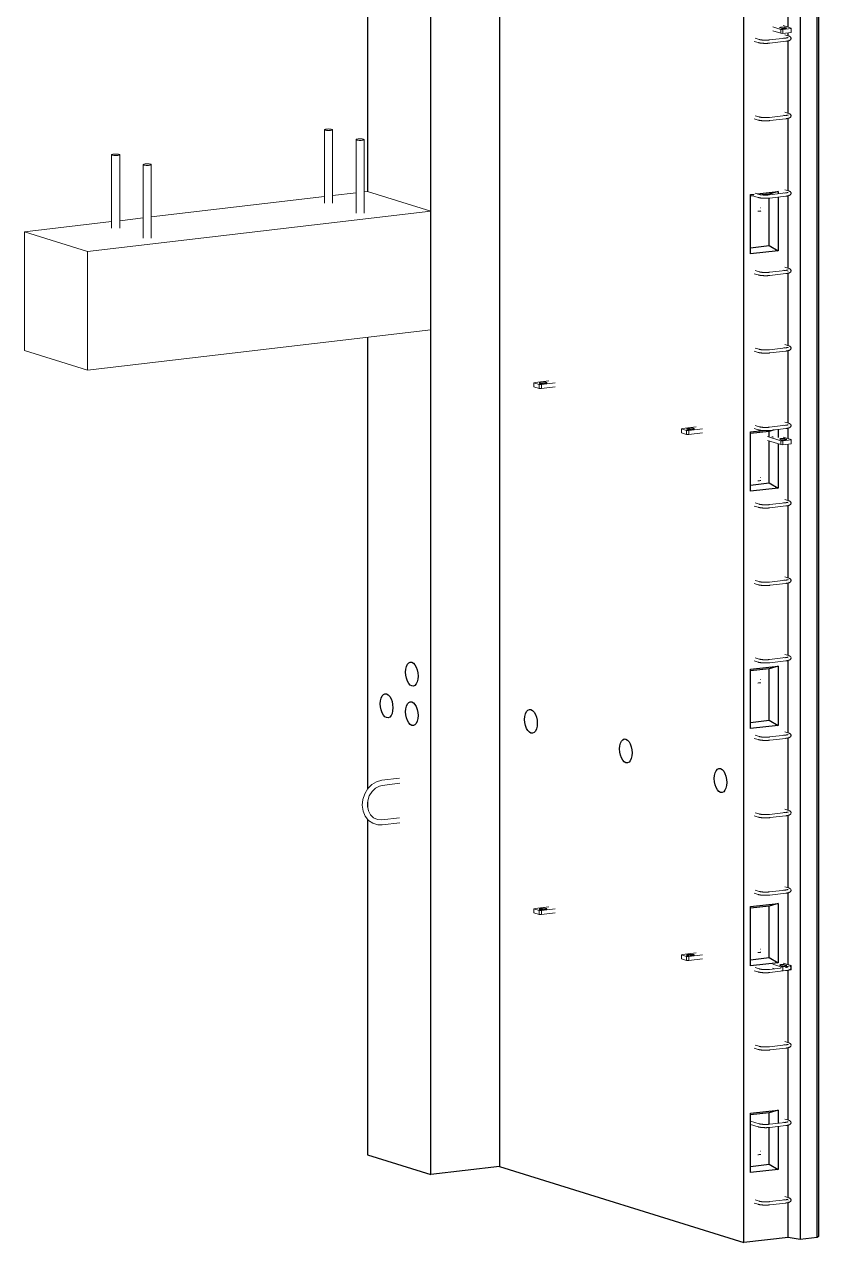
# Model space of a CAD drawing. Header units: millimetres. Extents: x -2992 to 7238, y -2699 to 18539.
# Drawn here: x 5266 to 7238, y -2699 to 324 of the extents above; entities that cross this region are included whole.
import ezdxf

# ---------------------------------------------------------------- set-up
doc = ezdxf.new("R2010")
doc.units = ezdxf.units.MM
for name, color, linetype, lineweight in [('A-GENM', 13, 'Continuous', 18), ('A-WALL', 113, 'Continuous', 25), ('S-BEAM', 12, 'Continuous', 18), ('S-RBAR', 171, 'Continuous', 18)]:
    doc.layers.add(name, color=color, linetype=linetype, lineweight=lineweight)

# ---------------------------------------------------------------- blocks, each defined once
blk = doc.blocks.new('Rebar Bar - Part 3166313199-431004-3D Ortho')
at = {"layer": 'S-RBAR'}
for p, q in [((19452.3, 2208.2), (19442.4, 2211.3)), ((19440, 2203.6), (19449.9, 2200.5))]:
    blk.add_line(p, q, dxfattribs=at)
blk = doc.blocks.new('Rebar Bar - Part 2227165887-431004-3D Ortho')
at = {"layer": 'S-RBAR'}
for points in [[(19452.3, 2208.2, 0), (19452.6, 2208.1, 0), (19453, 2208, 0), (19453.4, 2207.9, 0), (19453.8, 2207.8, 0), (19454.3, 2207.7, 0), (19454.8, 2207.6, 0), (19455.3, 2207.5, 0), (19455.9, 2207.4, 0), (19456.5, 2207.3, 0), (19457.1, 2207.2, 0), (19457.7, 2207.1, 0), (19458.3, 2207, 0), (19459, 2207, 0), (19459.6, 2206.9, 0), (19460.3, 2206.8, 0), (19461, 2206.8, 0), (19461.7, 2206.7, 0), (19462.5, 2206.7, 0), (19463.2, 2206.6, 0), (19463.9, 2206.6, 0), (19464.7, 2206.6, 0), (19465.4, 2206.6, 0), (19466.2, 2206.5, 0), (19467, 2206.5, 0), (19467.7, 2206.5, 0), (19468.5, 2206.5, 0), (19469.3, 2206.5, 0), (19470, 2206.5, 0), (19470.8, 2206.6, 0), (19471.6, 2206.6, 0), (19472.3, 2206.6, 0), (19473.1, 2206.6, 0), (19473.8, 2206.7, 0), (19474.5, 2206.7, 0), (19475.2, 2206.8, 0), (19475.9, 2206.8, 0), (19476.6, 2206.9, 0), (19477.3, 2207, 0), (19478, 2207, 0), (19478.1, 2207.1, 0)], [(19449.9, 2200.5, 0), (19450.4, 2200.4, 0), (19451, 2200.2, 0), (19451.5, 2200.1, 0), (19452.1, 2199.9, 0), (19452.7, 2199.8, 0), (19453.3, 2199.7, 0), (19454, 2199.6, 0), (19454.6, 2199.5, 0), (19455.3, 2199.4, 0), (19456, 2199.3, 0), (19456.7, 2199.2, 0), (19457.4, 2199.1, 0), (19458.1, 2199, 0), (19458.9, 2198.9, 0), (19459.6, 2198.9, 0), (19460.4, 2198.8, 0), (19461.2, 2198.7, 0), (19462, 2198.7, 0), (19462.8, 2198.7, 0), (19463.6, 2198.6, 0), (19464.4, 2198.6, 0), (19465.2, 2198.6, 0), (19466.1, 2198.5, 0), (19466.9, 2198.5, 0), (19467.7, 2198.5, 0), (19468.5, 2198.5, 0), (19469.4, 2198.5, 0), (19470.2, 2198.5, 0), (19471, 2198.6, 0), (19471.8, 2198.6, 0), (19472.7, 2198.6, 0), (19473.5, 2198.7, 0), (19474.3, 2198.7, 0), (19475.1, 2198.7, 0), (19475.9, 2198.8, 0), (19476.6, 2198.9, 0), (19477.4, 2198.9, 0), (19478.1, 2199, 0), (19478.9, 2199.1, 0), (19479.1, 2199.1, 0)]]:
    blk.add_polyline3d(points, dxfattribs=at)
blk = doc.blocks.new('Rebar Bar - Part 3241041724-431004-3D Ortho')
at = {"layer": 'S-RBAR'}
for p, q in [((19517.4, 2211.7), (19478.1, 2207.1)), ((19479.1, 2199.1), (19518.4, 2203.7))]:
    blk.add_line(p, q, dxfattribs=at)
blk = doc.blocks.new('Rebar Bar - Part 2227165887-V5-3D Ortho')
at = {"layer": 'S-RBAR'}
for points in [[(19524.5, 2021.1, 0), (19524.4, 2021, 0), (19524.3, 2021, 0), (19524.2, 2020.9, 0), (19524, 2020.8, 0), (19523.8, 2020.8, 0), (19523.5, 2020.7, 0), (19523.2, 2020.6, 0), (19522.8, 2020.5, 0), (19522.4, 2020.4, 0), (19522, 2020.3, 0), (19521.6, 2020.2, 0), (19521.1, 2020.1, 0), (19520.6, 2020, 0), (19520, 2019.9, 0), (19519.5, 2019.8, 0), (19518.9, 2019.7, 0), (19518.3, 2019.6, 0), (19517.7, 2019.5, 0), (19517.4, 2019.5, 0)], [(19525.7, 2024.6, 0), (19526.2, 2024.4, 0), (19526.7, 2024.3, 0), (19527.2, 2024.1, 0), (19527.6, 2023.9, 0), (19528.1, 2023.6, 0), (19528.5, 2023.4, 0), (19529, 2023.1, 0), (19529.5, 2022.8, 0), (19529.9, 2022.3, 0), (19530.4, 2021.8, 0), (19530.8, 2021.2, 0), (19531.2, 2020.4, 0), (19531.4, 2019.5, 0), (19531.4, 2018.5, 0), (19531.3, 2017.6, 0), (19531, 2016.7, 0), (19530.6, 2016, 0), (19530.1, 2015.5, 0), (19529.7, 2015, 0), (19529.2, 2014.6, 0), (19528.8, 2014.3, 0), (19528.3, 2014.1, 0), (19527.9, 2013.8, 0), (19527.4, 2013.6, 0), (19526.9, 2013.4, 0), (19526.5, 2013.2, 0), (19526, 2013, 0), (19525.4, 2012.9, 0), (19524.9, 2012.7, 0), (19524.4, 2012.6, 0), (19523.8, 2012.5, 0), (19523.2, 2012.3, 0), (19522.6, 2012.2, 0), (19522, 2012.1, 0), (19521.3, 2012, 0), (19520.7, 2011.9, 0), (19520, 2011.8, 0), (19519.3, 2011.7, 0), (19518.6, 2011.6, 0), (19518.4, 2011.5, 0)], [(19524.4, 2016.5, 0), (19524.3, 2016.6, 0), (19524.2, 2016.6, 0), (19524, 2016.7, 0)]]:
    blk.add_polyline3d(points, dxfattribs=at)
blk = doc.blocks.new('Rebar Bar - Part 3131074535-431004-3D Ortho')
at = {"layer": 'S-RBAR'}
for p, q in [((19513.4, 2212.2), (19515.8, 2211.5)), ((19525.7, 2216.8), (19515.8, 2219.9))]:
    blk.add_line(p, q, dxfattribs=at)
blk = doc.blocks.new('Rebar Bar - Part 3166313199-V9-3D Ortho')
at = {"layer": 'S-RBAR'}
for p, q in [((19433.2, -100.4), (19449.9, -105.6)), ((19452.3, -98), (19442.4, -94.9))]:
    blk.add_line(p, q, dxfattribs=at)
blk = doc.blocks.new('Rebar Bar - Part 2227165887-V4-3D Ortho')
at = {"layer": 'S-RBAR'}
for points in [[(19524.5, 2213.2, 0), (19524.4, 2213.2, 0), (19524.3, 2213.2, 0), (19524.2, 2213.1, 0), (19524, 2213, 0), (19523.8, 2212.9, 0), (19523.5, 2212.8, 0), (19523.2, 2212.7, 0), (19522.8, 2212.6, 0), (19522.4, 2212.5, 0), (19522, 2212.4, 0), (19521.6, 2212.3, 0), (19521.1, 2212.2, 0), (19520.6, 2212.1, 0), (19520, 2212, 0), (19519.5, 2211.9, 0), (19518.9, 2211.9, 0), (19518.3, 2211.8, 0), (19517.7, 2211.7, 0), (19517.4, 2211.7, 0)], [(19525.7, 2216.8, 0), (19526.2, 2216.6, 0), (19526.7, 2216.4, 0), (19527.2, 2216.3, 0), (19527.6, 2216, 0), (19528.1, 2215.8, 0), (19528.5, 2215.6, 0), (19529, 2215.3, 0), (19529.5, 2214.9, 0), (19529.9, 2214.5, 0), (19530.4, 2214, 0), (19530.8, 2213.4, 0), (19531.2, 2212.6, 0), (19531.4, 2211.7, 0), (19531.4, 2210.7, 0), (19531.3, 2209.8, 0), (19531, 2208.9, 0), (19530.6, 2208.2, 0), (19530.1, 2207.7, 0), (19529.7, 2207.2, 0), (19529.2, 2206.8, 0), (19528.8, 2206.5, 0), (19528.3, 2206.2, 0), (19527.9, 2206, 0), (19527.4, 2205.8, 0), (19526.9, 2205.6, 0), (19526.5, 2205.4, 0), (19526, 2205.2, 0), (19525.4, 2205.1, 0), (19524.9, 2204.9, 0), (19524.4, 2204.8, 0), (19523.8, 2204.6, 0), (19523.2, 2204.5, 0), (19522.6, 2204.4, 0), (19522, 2204.3, 0), (19521.3, 2204.1, 0), (19520.7, 2204, 0), (19520, 2203.9, 0), (19519.3, 2203.8, 0), (19518.6, 2203.8, 0), (19518.4, 2203.7, 0)], [(19524.4, 2208.7, 0), (19524.3, 2208.8, 0), (19524.2, 2208.8, 0), (19524, 2208.9, 0), (19523.9, 2208.9, 0)]]:
    blk.add_polyline3d(points, dxfattribs=at)
blk = doc.blocks.new('Rebar Bar - Part 3241041724-V10-3D Ortho')
at = {"layer": 'S-RBAR'}
for p, q in [((19505.7, -2017.6), (19478.1, -2020.9)), ((19479.1, -2028.8), (19518.4, -2024.2))]:
    blk.add_line(p, q, dxfattribs=at)
blk = doc.blocks.new('Rebar Bar - Part 2227165887-V11-3D Ortho')
at = {"layer": 'S-RBAR'}
for points in [[(19524.4, -2014.7, 0), (19524.3, -2014.8, 0), (19524.2, -2014.8, 0), (19524, -2014.9, 0), (19523.8, -2015, 0), (19523.5, -2015.1, 0), (19523.2, -2015.2, 0), (19522.8, -2015.3, 0), (19522.4, -2015.4, 0), (19522, -2015.5, 0), (19521.6, -2015.6, 0), (19521.1, -2015.7, 0), (19520.6, -2015.8, 0), (19520, -2015.9, 0), (19519.5, -2016, 0), (19518.9, -2016.1, 0), (19518.3, -2016.2, 0), (19517.7, -2016.2, 0), (19517.4, -2016.3, 0)], [(19529.5, -2013, 0), (19529.9, -2013.4, 0), (19530.4, -2013.9, 0), (19530.8, -2014.5, 0), (19531.2, -2015.3, 0), (19531.4, -2016.2, 0), (19531.4, -2017.2, 0), (19531.3, -2018.2, 0), (19531, -2019, 0), (19530.6, -2019.7, 0), (19530.1, -2020.3, 0), (19529.7, -2020.7, 0), (19529.2, -2021.1, 0), (19528.8, -2021.4, 0), (19528.3, -2021.7, 0), (19527.9, -2021.9, 0), (19527.4, -2022.2, 0), (19526.9, -2022.4, 0), (19526.5, -2022.5, 0), (19526, -2022.7, 0), (19525.4, -2022.9, 0), (19524.9, -2023, 0), (19524.4, -2023.2, 0), (19523.8, -2023.3, 0), (19523.2, -2023.4, 0), (19522.6, -2023.6, 0), (19522, -2023.7, 0), (19521.3, -2023.8, 0), (19520.7, -2023.9, 0), (19520, -2024, 0), (19519.3, -2024.1, 0), (19518.6, -2024.2, 0), (19518.4, -2024.2, 0)], [(19524.4, -2019.2, 0), (19524.3, -2019.2, 0), (19524.2, -2019.1, 0)]]:
    blk.add_polyline3d(points, dxfattribs=at)
blk = doc.blocks.new('Rebar Bar - Part 3166313199-V12-3D Ortho')
at = {"layer": 'S-RBAR'}
for p, q in [((19452.3, -2404.1), (19430.9, -2397.5)), ((19430.9, -2405.9), (19449.9, -2411.8))]:
    blk.add_line(p, q, dxfattribs=at)
blk = doc.blocks.new('Rebar Bar - Part 776176355-V13-3D Ortho')
at = {"layer": 'S-RBAR'}
blk.add_line((19455, 1039.3), (19455.3, 1039.3), dxfattribs=at)
blk.add_polyline3d([(19449.2, 1030.7, 0), (19450.6, 1030.8, 0), (19451.9, 1030.9, 0), (19453.3, 1031, 0), (19454.6, 1031.2, 0), (19455.9, 1031.3, 0), (19456.2, 1031.4, 0)], dxfattribs=at)
blk = doc.blocks.new('12_7Ø_ Lifting Insert_COLUMN - 12_9Ø Lifting insert-1653171-3D Ortho')
at = {"layer": 'A-GENM'}
for p, q in [((18558.8, -1546.7), (18514.9, -1551.9)), ((18516.4, -1564.5), (18560.3, -1559.3)), ((18558.8, -1644.9), (18514.9, -1650)), ((18516.4, -1662.7), (18560.3, -1657.5))]:
    blk.add_line(p, q, dxfattribs=at)
for points in [[(18514.9, -1551.9, 0), (18502.2, -1555.3, 0), (18490.4, -1562.3, 0), (18480.3, -1572.4, 0), (18472.7, -1585, 0), (18468, -1599.2, 0), (18466.7, -1613.9, 0), (18468.8, -1628.1, 0), (18474.1, -1640.8, 0), (18482.3, -1651.2, 0), (18492.8, -1658.6, 0), (18505, -1662.5, 0), (18516.4, -1662.7, 0)], [(18514.9, -1650, 0), (18504.4, -1649.4, 0), (18494.8, -1645.1, 0), (18487.2, -1637.6, 0), (18481.9, -1627.5, 0), (18479.5, -1615.6, 0), (18480.3, -1602.8, 0), (18484.2, -1590.4, 0), (18490.9, -1579.6, 0), (18499.7, -1571.2, 0), (18509.8, -1566, 0), (18516.4, -1564.5, 0)]]:
    blk.add_polyline3d(points, dxfattribs=at)
blk = doc.blocks.new('Rebar Bar - Part 1627387233-431004-3D Ortho')
at = {"layer": 'S-RBAR'}
for p, q in [((17922.7, -24.1), (17922.7, -206.3)), ((17942.7, -206.3), (17942.7, -24.1))]:
    blk.add_line(p, q, dxfattribs=at)
for points in [[(17941.2, -23.1, 0), (17939.5, -22.7, 0), (17937.4, -22.4, 0), (17935, -22.3, 0), (17932.4, -22.2, 0), (17929.8, -22.3, 0), (17927.4, -22.5, 0), (17925.4, -22.8, 0), (17923.9, -23.2, 0), (17922.9, -23.7, 0), (17922.7, -24.2, 0), (17923.1, -24.7, 0), (17924.1, -25.1, 0)], [(17924.1, -25.1, 0), (17925.8, -25.5, 0), (17927.9, -25.8, 0), (17930.3, -26, 0), (17932.9, -26, 0), (17935.5, -26, 0), (17937.9, -25.8, 0), (17939.9, -25.4, 0), (17941.5, -25, 0), (17942.4, -24.6, 0), (17942.7, -24.1, 0), (17942.2, -23.6, 0), (17941.2, -23.1, 0)]]:
    blk.add_polyline3d(points, dxfattribs=at)
blk = doc.blocks.new('Rebar Bar - Part 3213142585-431004-3D Ortho')
at = {"layer": 'S-RBAR'}
for p, q in [((18451.4, 38), (18451.4, -144.2)), ((18471.4, -144.2), (18471.4, 38))]:
    blk.add_line(p, q, dxfattribs=at)
for points in [[(18469.9, 39, 0), (18468.3, 39.4, 0), (18466.2, 39.7, 0), (18463.7, 39.8, 0), (18461.1, 39.9, 0), (18458.6, 39.8, 0), (18456.2, 39.6, 0), (18454.1, 39.3, 0), (18452.6, 38.9, 0), (18451.7, 38.4, 0), (18451.4, 37.9, 0), (18451.8, 37.4, 0), (18452.9, 37, 0)], [(18452.9, 37, 0), (18454.5, 36.6, 0), (18456.6, 36.3, 0), (18459.1, 36.1, 0), (18461.7, 36.1, 0), (18464.2, 36.1, 0), (18466.6, 36.4, 0), (18468.7, 36.7, 0), (18470.2, 37.1, 0), (18471.1, 37.5, 0), (18471.4, 38, 0), (18471, 38.5, 0), (18469.9, 39, 0)]]:
    blk.add_polyline3d(points, dxfattribs=at)
blk = doc.blocks.new('RR spread anchor face based - RR-SA-2_5-200-2134315-3D Ortho')
at = {"layer": 'A-GENM'}
for p, q in [((19262.1, -1984.2), (19259.2, -1985.1)), ((19259.2, -1985.1), (19272.2, -1989.2)), ((19259.2, -1994.9), (19259.2, -1985.1)), ((19272.2, -1999), (19259.2, -1994.9)), ((19296.2, -1980.2), (19262.1, -1984.2)), ((19272.2, -1989.2), (19277.8, -1989.1)), ((19272.2, -1999), (19272.2, -1989.2)), ((19275.3, -1984.5), (19280.4, -1983.9)), ((19277.8, -1989.1), (19311.9, -1985.1)), ((19277.8, -1989.1), (19277.8, -1998.9)), ((19311.9, -1994.9), (19277.8, -1998.9)), ((19287.7, -1986.2), (19282.6, -1986.8)), ((19277.8, -1998.9), (19272.2, -1999))]:
    blk.add_line(p, q, dxfattribs=at)
for points in [[(19282.6, -1986.8, 0), (19280.9, -1986.9, 0), (19279.1, -1987, 0), (19277.3, -1986.9, 0), (19275.6, -1986.8, 0), (19274.1, -1986.6, 0), (19272.9, -1986.3, 0), (19272.2, -1986, 0), (19271.9, -1985.7, 0)], [(19272.1, -1985.3, 0), (19272.8, -1985, 0), (19273.8, -1984.7, 0), (19275.3, -1984.5, 0)], [(19280.4, -1983.9, 0), (19282, -1983.7, 0), (19283.8, -1983.7, 0), (19285.7, -1983.7, 0), (19287.4, -1983.8, 0), (19288.8, -1984, 0), (19290, -1984.3, 0), (19290.7, -1984.6, 0), (19291, -1985, 0), (19290.8, -1985.3, 0), (19290.2, -1985.7, 0), (19289.1, -1985.9, 0), (19287.7, -1986.2, 0)]]:
    blk.add_polyline3d(points, dxfattribs=at)
blk = doc.blocks.new('RR spread anchor face based - RR-SA-2_5-250-1726823-3D Ortho')
at = {"layer": 'A-GENM'}
for p, q in [((19486.3, 317.8), (19505.9, 311.6)), ((19505.9, 301.8), (19486.3, 307.9)), ((19507.3, 314.2), (19504.1, 315.1)), ((19505.9, 311.6), (19510.7, 311.1)), ((19505.9, 301.8), (19505.9, 311.6)), ((19510.7, 311.1), (19532, 313.6)), ((19510.7, 311.1), (19510.7, 301.3)), ((19532, 303.8), (19510.7, 301.3)), ((19531.5, 314.6), (19511.9, 320.8)), ((19516.1, 316.5), (19519.2, 315.6)), ((19532, 313.6), (19531.5, 314.6)), ((19532, 313.6), (19532, 303.8)), ((19510.7, 301.3), (19505.9, 301.8))]:
    blk.add_line(p, q, dxfattribs=at)
for points in [[(19504.1, 315.1, 0), (19503.4, 315.4, 0), (19503.1, 315.8, 0)], [(19503.3, 316.1, 0), (19504, 316.5, 0), (19505, 316.8, 0), (19506.4, 317, 0), (19508.1, 317.1, 0), (19509.9, 317.2, 0), (19511.7, 317.1, 0), (19513.4, 317, 0), (19514.9, 316.8, 0), (19516.1, 316.5, 0)], [(19519.2, 315.6, 0), (19520, 315.2, 0), (19520.2, 314.9, 0), (19520.1, 314.5, 0), (19519.4, 314.2, 0), (19518.3, 313.9, 0), (19516.9, 313.7, 0), (19515.2, 313.6, 0), (19513.4, 313.5, 0), (19511.6, 313.5, 0), (19509.9, 313.7, 0), (19508.4, 313.9, 0), (19507.3, 314.2, 0)]]:
    blk.add_polyline3d(points, dxfattribs=at)
blk = doc.blocks.new('RR spread anchor face based - RR-SA-2_5-250-V15-3D Ortho')
at = {"layer": 'A-GENM'}
for p, q in [((19473.2, -698.9), (19505.9, -709.1)), ((19505.9, -718.9), (19473.2, -708.7)), ((19507.3, -706.6), (19504.1, -705.6)), ((19505.9, -709.1), (19510.7, -709.7)), ((19505.9, -718.9), (19505.9, -709.1)), ((19510.7, -719.5), (19505.9, -718.9)), ((19510.7, -709.7), (19532, -707.2)), ((19510.7, -709.7), (19510.7, -719.5)), ((19532, -717), (19510.7, -719.5)), ((19531.5, -706.1), (19511.9, -700)), ((19516.1, -704.2), (19519.2, -705.2)), ((19532, -707.2), (19531.5, -706.1)), ((19532, -707.2), (19532, -717))]:
    blk.add_line(p, q, dxfattribs=at)
for points in [[(19488.3, -700, 0), (19486.6, -699.8, 0), (19485.2, -699.6, 0), (19484, -699.4, 0)], [(19504.1, -705.6, 0), (19503.4, -705.3, 0), (19503.1, -705, 0)], [(19503.3, -704.6, 0), (19504, -704.3, 0), (19505, -704, 0), (19506.4, -703.8, 0), (19508.1, -703.7, 0), (19509.9, -703.6, 0), (19511.7, -703.6, 0), (19513.4, -703.8, 0), (19514.9, -704, 0), (19516.1, -704.2, 0)], [(19519.2, -705.2, 0), (19520, -705.5, 0), (19520.2, -705.9, 0), (19520.1, -706.2, 0), (19519.4, -706.6, 0), (19518.3, -706.8, 0), (19516.9, -707.1, 0), (19515.2, -707.2, 0), (19513.4, -707.3, 0), (19511.6, -707.2, 0), (19509.9, -707.1, 0), (19508.4, -706.9, 0), (19507.3, -706.6, 0)]]:
    blk.add_polyline3d(points, dxfattribs=at)
blk = doc.blocks.new('RR spread anchor face based - RR-SA-2_5-250-V16-3D Ortho')
at = {"layer": 'A-GENM'}
for p, q in [((19486.3, -2008.4), (19505.9, -2014.5)), ((19490.3, -2019.5), (19486.3, -2018.2)), ((19491.8, -2005.4), (19491.4, -2005.4)), ((19507.3, -2012), (19504.1, -2011)), ((19505.9, -2014.5), (19510.7, -2015.1)), ((19505.9, -2018.4), (19505.9, -2014.5)), ((19510.7, -2024.9), (19507.6, -2024.5)), ((19510.7, -2015.1), (19532, -2012.6)), ((19510.7, -2015.1), (19510.7, -2024.9)), ((19532, -2022.4), (19510.7, -2024.9)), ((19531.5, -2011.5), (19511.9, -2005.4)), ((19516.1, -2009.6), (19519.2, -2010.6)), ((19532, -2012.6), (19531.5, -2011.5)), ((19532, -2012.6), (19532, -2022.4))]:
    blk.add_line(p, q, dxfattribs=at)
for points in [[(19504.1, -2011, 0), (19503.4, -2010.7, 0), (19503.1, -2010.4, 0)], [(19503.3, -2010, 0), (19504, -2009.7, 0), (19505, -2009.4, 0), (19506.4, -2009.2, 0), (19508.1, -2009.1, 0), (19509.9, -2009, 0), (19511.7, -2009, 0), (19513.4, -2009.2, 0), (19514.9, -2009.4, 0), (19516.1, -2009.6, 0)], [(19519.2, -2010.6, 0), (19520, -2010.9, 0), (19520.2, -2011.3, 0), (19520.1, -2011.6, 0), (19519.4, -2012, 0), (19518.3, -2012.2, 0), (19516.9, -2012.5, 0), (19515.2, -2012.6, 0), (19513.4, -2012.7, 0), (19511.6, -2012.6, 0), (19509.9, -2012.5, 0), (19508.4, -2012.3, 0), (19507.3, -2012, 0)]]:
    blk.add_polyline3d(points, dxfattribs=at)

msp = doc.modelspace()

# ---------------------------------------------------------------- linework, layer by layer
at = {"layer": 'A-WALL'}
for p, q in [((7192.51497, 2269.93217), (7192.51497, -2691.58196)), ((7235.12942, -2686.57632), (7235.12942, 2274.9378)), ((7238.4236, 2268.1978), (7238.4236, -2683.94284)), ((6275.08668, -2529.81628), (6275.08668, 1823.16396)), ((6445.55328, 1789.61297), (6445.55328, -2509.79272)), ((7052.26837, -2699.07196), (7052.26837, 1664.55459)), ((6118.18577, 898.47126), (6118.18577, -90.7159)), ((7163.07166, 316.76968), (7163.07166, 475.34856)), ((7163.07166, 295.2888), (7163.07166, 302.89966)), ((7163.07166, 103.10988), (7163.07166, 283.16964)), ((7163.07166, -89.06905), (7163.07166, 90.99071)), ((7085.98918, -96.54639), (7137.50167, -90.49557)), ((7137.46596, -90.51123), (7115.86765, -97.24842)), ((7137.52494, -90.51963), (7137.52494, -96.72487)), ((7069.29175, -245.76047), (7069.29175, -98.53453)), ((7076.37535, -101.88731), (7069.31436, -102.71672)), ((7069.31503, -98.50499), (7077.96751, -97.48864)), ((7115.86765, -97.24842), (7098.43148, -99.29653)), ((7115.86765, -99.21699), (7115.86765, -97.24842)), ((7115.86765, -224.84423), (7115.86765, -107.0883)), ((7137.52494, -104.67567), (7137.52494, -237.74557)), ((7163.07166, -281.24797), (7163.07166, -101.18821)), ((7069.29419, -230.3149), (7115.86765, -224.84423)), ((7137.50167, -237.77511), (7069.31503, -245.78454)), ((7115.86765, -224.84423), (7137.46596, -237.73717)), ((7163.07166, -473.4269), (7163.07166, -293.36714)), ((6118.18577, -452.72972), (6118.18577, -1573.94608)), ((7163.07166, -665.60582), (7163.07166, -485.54606)), ((7115.86765, -686.15217), (7069.2793, -691.62459)), ((7069.29175, -834.66422), (7069.29175, -687.43828)), ((7069.31503, -687.40875), (7099.68185, -683.84176)), ((7128.18738, -682.30926), (7115.86765, -686.15217)), ((7115.86765, -698.421), (7115.86765, -686.15217)), ((7137.52494, -681.21244), (7137.52494, -701.50728)), ((7163.07166, -703.99683), (7163.07166, -677.72499)), ((7115.86765, -813.74798), (7115.86765, -710.06618)), ((7137.52494, -716.82269), (7137.52494, -826.64933)), ((7163.07166, -857.78475), (7163.07166, -717.86685)), ((7069.29419, -819.21865), (7115.86765, -813.74798)), ((7115.86765, -813.74798), (7137.46596, -826.64092)), ((7137.50167, -826.67886), (7069.31503, -834.68829)), ((7163.07166, -1049.96367), (7163.07166, -869.90391)), ((7163.07166, -1242.1426), (7163.07166, -1062.08284)), ((7069.31503, -1276.3125), (7137.50167, -1268.30307)), ((7137.46596, -1268.31874), (7115.86765, -1275.05592)), ((7137.52494, -1268.32714), (7137.52494, -1415.55308)), ((7163.07166, -1434.32152), (7163.07166, -1254.26176)), ((7115.86765, -1275.05592), (7069.2645, -1280.53008)), ((7069.29175, -1423.56797), (7069.29175, -1276.34204)), ((7115.86765, -1402.65174), (7115.86765, -1275.05592)), ((7069.29419, -1408.12241), (7115.86765, -1402.65174)), ((7137.50167, -1415.58262), (7069.31503, -1423.59204)), ((7115.86765, -1402.65174), (7137.46596, -1415.54468)), ((7163.07166, -1626.50045), (7163.07166, -1446.44069)), ((6118.18577, -1606.0861), (6118.18577, -1618.13019)), ((6118.18577, -1648.30168), (6118.18577, -2480.8673)), ((7163.07166, -1818.67937), (7163.07166, -1638.61961)), ((7163.07166, -2009.40015), (7163.07166, -1830.79854)), ((7069.29175, -2012.47173), (7069.29175, -1865.24579)), ((7115.86765, -1863.95968), (7069.31436, -1869.42798)), ((7069.31503, -1865.21625), (7137.50167, -1857.20683)), ((7137.46596, -1857.22249), (7115.86765, -1863.95968)), ((7115.86765, -1991.55549), (7115.86765, -1863.95968)), ((7137.52494, -1857.2309), (7137.52494, -2004.45683)), ((7069.29419, -1997.02616), (7115.86765, -1991.55549)), ((7115.86765, -1991.55549), (7137.46596, -2004.44843)), ((7137.50167, -2004.48637), (7069.31503, -2012.4958)), ((7163.07166, -2203.03722), (7163.07166, -2023.27017)), ((7163.07166, -2395.21615), (7163.07166, -2215.15639)), ((7069.29175, -2525.30875), (7069.29175, -2378.08281)), ((7115.86765, -2376.7967), (7069.31436, -2382.265)), ((7069.31503, -2378.05327), (7137.50167, -2370.04385)), ((7137.46596, -2370.05951), (7115.86765, -2376.7967)), ((7115.86765, -2405.36409), (7115.86765, -2376.7967)), ((7137.52494, -2370.06791), (7137.52494, -2402.63472)), ((7115.86765, -2504.39251), (7115.86765, -2413.2354)), ((7137.52494, -2410.82277), (7137.52494, -2517.29385)), ((7163.07166, -2587.39507), (7163.07166, -2407.33531)), ((6118.18577, -2480.8673), (6275.08668, -2529.81628)), ((7069.29419, -2509.86318), (7115.86765, -2504.39251)), ((7115.86765, -2504.39251), (7137.46596, -2517.28545)), ((6445.55328, -2509.79272), (6275.08668, -2529.81628)), ((6445.55328, -2509.79272), (7052.26837, -2699.07196)), ((7137.50167, -2517.32339), (7069.31503, -2525.33282)), ((7163.07166, -2686.05665), (7163.07166, -2599.51424)), ((7163.07166, -2686.05665), (7052.26837, -2699.07196)), ((7192.51497, -2691.58196), (7163.07166, -2686.05665)), ((7235.12942, -2686.57632), (7192.51497, -2691.58196)), ((7238.4236, -2683.94284), (7235.12942, -2686.57632))]:
    msp.add_line(p, q, dxfattribs=at)
for points in [[(6228.12848, -1317.73259, 0), (6224.06761, -1315.46239, 0), (6220.28348, -1311.34025, 0), (6217.03398, -1305.6471, 0), (6214.54055, -1298.77092, 0), (6212.97312, -1291.1803, 0), (6212.43849, -1283.39254, 0), (6212.97312, -1275.93835, 0), (6214.54055, -1269.32573, 0), (6217.03398, -1264.00532, 0), (6220.28348, -1260.33969, 0), (6224.06761, -1258.57865, 0), (6228.12848, -1258.84222, 0)], [(6228.12848, -1258.84222, 0), (6232.18934, -1261.11242, 0), (6235.97347, -1265.23456, 0), (6239.22297, -1270.9277, 0), (6241.7164, -1277.80389, 0), (6243.28384, -1285.39451, 0), (6243.81846, -1293.18227, 0), (6243.28384, -1300.63646, 0), (6241.7164, -1307.24908, 0), (6239.22297, -1312.56949, 0), (6235.97347, -1316.23512, 0), (6232.18934, -1317.99616, 0), (6228.12848, -1317.73259, 0)], [(6165.36854, -1396.30008, 0), (6161.30767, -1394.02988, 0), (6157.52355, -1389.90775, 0), (6154.27405, -1384.2146, 0), (6151.78062, -1377.33841, 0), (6150.21318, -1369.7478, 0), (6149.67856, -1361.96003, 0), (6150.21318, -1354.50585, 0), (6151.78062, -1347.89323, 0), (6154.27405, -1342.57281, 0), (6157.52355, -1338.90718, 0), (6161.30767, -1337.14615, 0), (6165.36854, -1337.40971, 0)], [(6165.36854, -1337.40971, 0), (6169.42941, -1339.67991, 0), (6173.21353, -1343.80205, 0), (6176.46303, -1349.4952, 0), (6178.95647, -1356.37138, 0), (6180.5239, -1363.962, 0), (6181.05852, -1371.74976, 0), (6180.5239, -1379.20395, 0), (6178.95647, -1385.81657, 0), (6176.46303, -1391.13698, 0), (6173.21353, -1394.80261, 0), (6169.42941, -1396.56365, 0), (6165.36854, -1396.30008, 0)], [(6228.12848, -1415.87954, 0), (6224.06761, -1413.60934, 0), (6220.28348, -1409.4872, 0), (6217.03398, -1403.79406, 0), (6214.54055, -1396.91787, 0), (6212.97312, -1389.32726, 0), (6212.43849, -1381.53949, 0), (6212.97312, -1374.0853, 0), (6214.54055, -1367.47269, 0), (6217.03398, -1362.15227, 0), (6220.28348, -1358.48664, 0), (6224.06761, -1356.7256, 0), (6228.12848, -1356.98917, 0)], [(6228.12848, -1356.98917, 0), (6232.18934, -1359.25937, 0), (6235.97347, -1363.38151, 0), (6239.22297, -1369.07466, 0), (6241.7164, -1375.95084, 0), (6243.28384, -1383.54146, 0), (6243.81846, -1391.32922, 0), (6243.28384, -1398.78341, 0), (6241.7164, -1405.39603, 0), (6239.22297, -1410.71644, 0), (6235.97347, -1414.38207, 0), (6232.18934, -1416.14311, 0), (6228.12848, -1415.87954, 0)], [(6524.01387, -1434.98336, 0), (6519.953, -1432.71316, 0), (6516.16888, -1428.59102, 0), (6512.91938, -1422.89788, 0), (6510.42595, -1416.02169, 0), (6508.85851, -1408.43108, 0), (6508.32389, -1400.64331, 0), (6508.85851, -1393.18912, 0), (6510.42595, -1386.57651, 0), (6512.91938, -1381.25609, 0), (6516.16888, -1377.59046, 0), (6519.953, -1375.82943, 0), (6524.01387, -1376.09299, 0)], [(6524.01387, -1376.09299, 0), (6528.07474, -1378.36319, 0), (6531.85886, -1382.48533, 0), (6535.10836, -1388.17848, 0), (6537.6018, -1395.05466, 0), (6539.16923, -1402.64528, 0), (6539.70385, -1410.43304, 0), (6539.16923, -1417.88723, 0), (6537.6018, -1424.49985, 0), (6535.10836, -1429.82026, 0), (6531.85886, -1433.48589, 0), (6528.07474, -1435.24693, 0), (6524.01387, -1434.98336, 0)], [(6759.59787, -1508.47941, 0), (6755.537, -1506.20921, 0), (6751.75287, -1502.08707, 0), (6748.50337, -1496.39392, 0), (6746.00994, -1489.51774, 0), (6744.44251, -1481.92712, 0), (6743.90788, -1474.13936, 0), (6744.44251, -1466.68517, 0), (6746.00994, -1460.07255, 0), (6748.50337, -1454.75214, 0), (6751.75287, -1451.08651, 0), (6755.537, -1449.32547, 0), (6759.59787, -1449.58904, 0)], [(6759.59787, -1449.58904, 0), (6763.65873, -1451.85924, 0), (6767.44286, -1455.98138, 0), (6770.69236, -1461.67452, 0), (6773.18579, -1468.55071, 0), (6774.75323, -1476.14133, 0), (6775.28785, -1483.92909, 0), (6774.75323, -1491.38328, 0), (6773.18579, -1497.9959, 0), (6770.69236, -1503.31631, 0), (6767.44286, -1506.98194, 0), (6763.65873, -1508.74298, 0), (6759.59787, -1508.47941, 0)], [(6994.73843, -1581.83712, 0), (6990.67756, -1579.56691, 0), (6986.89344, -1575.44478, 0), (6983.64393, -1569.75163, 0), (6981.1505, -1562.87545, 0), (6979.58307, -1555.28483, 0), (6979.04844, -1547.49707, 0), (6979.58307, -1540.04288, 0), (6981.1505, -1533.43026, 0), (6983.64393, -1528.10985, 0), (6986.89344, -1524.44422, 0), (6990.67756, -1522.68318, 0), (6994.73843, -1522.94674, 0)], [(6994.73843, -1522.94674, 0), (6998.79929, -1525.21695, 0), (7002.58342, -1529.33908, 0), (7005.83292, -1535.03223, 0), (7008.32635, -1541.90842, 0), (7009.89379, -1549.49903, 0), (7010.42841, -1557.2868, 0), (7009.89379, -1564.74098, 0), (7008.32635, -1571.3536, 0), (7005.83292, -1576.67402, 0), (7002.58342, -1580.33964, 0), (6998.79929, -1582.10068, 0), (6994.73843, -1581.83712, 0)]]:
    msp.add_polyline3d(points, dxfattribs=at)
at = {"layer": 'S-BEAM'}
for p, q in [((5581.03839, -153.99431), (6011.24715, -103.46058)), ((6031.23998, -101.11216), (6089.78299, -94.23551)), ((6109.77583, -91.88708), (6118.18684, -90.8991)), ((6275.08668, -139.84775), (6118.18684, -90.8991)), ((6275.08668, -139.84775), (5422.75367, -239.96557)), ((6275.08668, -434.29962), (6275.08668, -139.84775)), ((5265.85383, -191.01692), (5482.59457, -165.55784)), ((5502.5874, -163.20942), (5561.04556, -156.34273)), ((5265.85383, -485.4688), (5265.85383, -191.01692)), ((5265.85383, -191.01692), (5422.75367, -239.96557)), ((5422.75367, -239.96557), (5422.75367, -534.41744)), ((5422.75367, -534.41744), (6275.08668, -434.29962)), ((5422.75367, -534.41744), (5265.85383, -485.4688))]:
    msp.add_line(p, q, dxfattribs=at)

# ---------------------------------------------------------------- block references
at = {"layer": 'A-GENM'}
for name, p in [('RR spread anchor face based - RR-SA-2_5-250-1726823-3D Ortho', (-12361.6199, 0)), ('RR spread anchor face based - RR-SA-2_5-200-2134315-3D Ortho', (-12727.71953, 1419.61683)), ('RR spread anchor face based - RR-SA-2_5-200-2134315-3D Ortho', (-12361.6199, 1305.40332)), ('RR spread anchor face based - RR-SA-2_5-250-V15-3D Ortho', (-12361.6199, 0)), ('12_7Ø_ Lifting Insert_COLUMN - 12_9Ø Lifting insert-1653171-3D Ortho', (-12361.6199, 0)), ('RR spread anchor face based - RR-SA-2_5-200-2134315-3D Ortho', (-12727.71953, 114.21351)), ('RR spread anchor face based - RR-SA-2_5-200-2134315-3D Ortho', (-12361.6199, 0)), ('RR spread anchor face based - RR-SA-2_5-250-V16-3D Ortho', (-12361.6199, 0))]:
    msp.add_blockref(name, p, dxfattribs=at)
at = {"layer": 'S-RBAR'}
for name, p in [('Rebar Bar - Part 3166313199-431004-3D Ortho', (-12361.6199, -1921.78925)), ('Rebar Bar - Part 2227165887-431004-3D Ortho', (-12361.6199, -1921.78925)), ('Rebar Bar - Part 3241041724-431004-3D Ortho', (-12361.6199, -1921.78925)), ('Rebar Bar - Part 3131074535-431004-3D Ortho', (-12361.6199, -1921.78925)), ('Rebar Bar - Part 2227165887-V5-3D Ortho', (-12361.6199, -1729.61032)), ('Rebar Bar - Part 3166313199-431004-3D Ortho', (-12361.6199, -2113.96817)), ('Rebar Bar - Part 2227165887-431004-3D Ortho', (-12361.6199, -2113.96817)), ('Rebar Bar - Part 3241041724-431004-3D Ortho', (-12361.6199, -2113.96817)), ('Rebar Bar - Part 3131074535-431004-3D Ortho', (-12361.6199, -2113.96817)), ('Rebar Bar - Part 2227165887-V5-3D Ortho', (-12361.6199, -1921.78925)), ('Rebar Bar - Part 3213142585-431004-3D Ortho', (-12440.15574, 24.46469)), ('Rebar Bar - Part 3213142585-431004-3D Ortho', (-12361.6199, 0)), ('Rebar Bar - Part 1627387233-431004-3D Ortho', (-12440.07089, 24.47466)), ('Rebar Bar - Part 1627387233-431004-3D Ortho', (-12361.6199, 0)), ('Rebar Bar - Part 3131074535-431004-3D Ortho', (-12361.6199, -2306.1471)), ('Rebar Bar - Part 2227165887-V5-3D Ortho', (-12361.6199, -2113.96817)), ('Rebar Bar - Part 3166313199-V9-3D Ortho', (-12361.6199, 0)), ('Rebar Bar - Part 2227165887-431004-3D Ortho', (-12361.6199, -2306.1471)), ('Rebar Bar - Part 3241041724-431004-3D Ortho', (-12361.6199, -2306.1471)), ('Rebar Bar - Part 776176355-V13-3D Ortho', (-12361.6199, -1170.5464)), ('Rebar Bar - Part 3166313199-431004-3D Ortho', (-12361.6199, -2498.32602)), ('Rebar Bar - Part 2227165887-431004-3D Ortho', (-12361.6199, -2498.32602)), ('Rebar Bar - Part 3241041724-431004-3D Ortho', (-12361.6199, -2498.32602)), ('Rebar Bar - Part 3131074535-431004-3D Ortho', (-12361.6199, -2498.32602)), ('Rebar Bar - Part 2227165887-V4-3D Ortho', (-12361.6199, -2498.32602)), ('Rebar Bar - Part 3166313199-431004-3D Ortho', (-12361.6199, -2690.50495)), ('Rebar Bar - Part 2227165887-431004-3D Ortho', (-12361.6199, -2690.50495)), ('Rebar Bar - Part 3241041724-431004-3D Ortho', (-12361.6199, -2690.50495)), ('Rebar Bar - Part 3131074535-431004-3D Ortho', (-12361.6199, -2690.50495)), ('Rebar Bar - Part 2227165887-V5-3D Ortho', (-12361.6199, -2498.32602)), ('Rebar Bar - Part 3131074535-431004-3D Ortho', (-12361.6199, -2882.68387)), ('Rebar Bar - Part 3166313199-431004-3D Ortho', (-12361.6199, -2882.68387)), ('Rebar Bar - Part 2227165887-431004-3D Ortho', (-12361.6199, -2882.68387)), ('Rebar Bar - Part 3241041724-431004-3D Ortho', (-12361.6199, -2882.68387)), ('Rebar Bar - Part 2227165887-V5-3D Ortho', (-12361.6199, -2690.50495)), ('Rebar Bar - Part 776176355-V13-3D Ortho', (-12361.6199, -1839.43005)), ('Rebar Bar - Part 3166313199-431004-3D Ortho', (-12361.6199, -3074.8628)), ('Rebar Bar - Part 2227165887-431004-3D Ortho', (-12361.6199, -3074.8628)), ('Rebar Bar - Part 3241041724-431004-3D Ortho', (-12361.6199, -3074.8628)), ('Rebar Bar - Part 3131074535-431004-3D Ortho', (-12361.6199, -3074.8628)), ('Rebar Bar - Part 2227165887-V5-3D Ortho', (-12361.6199, -2882.68387)), ('Rebar Bar - Part 3166313199-431004-3D Ortho', (-12361.6199, -3267.04172)), ('Rebar Bar - Part 3241041724-431004-3D Ortho', (-12361.6199, -3267.04172)), ('Rebar Bar - Part 3131074535-431004-3D Ortho', (-12361.6199, -3267.04172)), ('Rebar Bar - Part 2227165887-V5-3D Ortho', (-12361.6199, -3074.8628)), ('Rebar Bar - Part 2227165887-431004-3D Ortho', (-12361.6199, -3267.04172)), ('Rebar Bar - Part 3131074535-431004-3D Ortho', (-12361.6199, -3459.22065)), ('Rebar Bar - Part 3166313199-431004-3D Ortho', (-12361.6199, -3459.22065)), ('Rebar Bar - Part 2227165887-431004-3D Ortho', (-12361.6199, -3459.22065)), ('Rebar Bar - Part 3241041724-431004-3D Ortho', (-12361.6199, -3459.22065)), ('Rebar Bar - Part 2227165887-V5-3D Ortho', (-12361.6199, -3267.04172)), ('Rebar Bar - Part 776176355-V13-3D Ortho', (-12361.6199, -2341.09279)), ('Rebar Bar - Part 3166313199-431004-3D Ortho', (-12361.6199, -3651.39957)), ('Rebar Bar - Part 2227165887-431004-3D Ortho', (-12361.6199, -3651.39957)), ('Rebar Bar - Part 3241041724-431004-3D Ortho', (-12361.6199, -3651.39957)), ('Rebar Bar - Part 3131074535-431004-3D Ortho', (-12361.6199, -3651.39957)), ('Rebar Bar - Part 2227165887-V5-3D Ortho', (-12361.6199, -3459.22065)), ('Rebar Bar - Part 3166313199-431004-3D Ortho', (-12361.6199, -3843.5785)), ('Rebar Bar - Part 3241041724-431004-3D Ortho', (-12361.6199, -3843.5785)), ('Rebar Bar - Part 3131074535-431004-3D Ortho', (-12361.6199, -3843.5785)), ('Rebar Bar - Part 2227165887-V5-3D Ortho', (-12361.6199, -3651.39957)), ('Rebar Bar - Part 2227165887-431004-3D Ortho', (-12361.6199, -3843.5785)), ('Rebar Bar - Part 3166313199-431004-3D Ortho', (-12361.6199, -4035.75742)), ('Rebar Bar - Part 2227165887-431004-3D Ortho', (-12361.6199, -4035.75742)), ('Rebar Bar - Part 3241041724-431004-3D Ortho', (-12361.6199, -4035.75742)), ('Rebar Bar - Part 3131074535-431004-3D Ortho', (-12361.6199, -4035.75742)), ('Rebar Bar - Part 2227165887-V5-3D Ortho', (-12361.6199, -3843.5785)), ('Rebar Bar - Part 776176355-V13-3D Ortho', (-12361.6199, -3009.97645)), ('Rebar Bar - Part 3166313199-431004-3D Ortho', (-12361.6199, -4227.93635)), ('Rebar Bar - Part 2227165887-431004-3D Ortho', (-12361.6199, -4227.93635)), ('Rebar Bar - Part 3241041724-V10-3D Ortho', (-12361.6199, 0)), ('Rebar Bar - Part 2227165887-V11-3D Ortho', (-12361.6199, 0)), ('Rebar Bar - Part 3131074535-431004-3D Ortho', (-12361.6199, -4420.11527)), ('Rebar Bar - Part 2227165887-V5-3D Ortho', (-12361.6199, -4227.93635)), ('Rebar Bar - Part 3166313199-431004-3D Ortho', (-12361.6199, -4420.11527)), ('Rebar Bar - Part 2227165887-431004-3D Ortho', (-12361.6199, -4420.11527)), ('Rebar Bar - Part 3241041724-431004-3D Ortho', (-12361.6199, -4420.11527)), ('Rebar Bar - Part 3166313199-V12-3D Ortho', (-12361.6199, 0)), ('Rebar Bar - Part 2227165887-431004-3D Ortho', (-12361.6199, -4612.2942)), ('Rebar Bar - Part 3241041724-431004-3D Ortho', (-12361.6199, -4612.2942)), ('Rebar Bar - Part 3131074535-431004-3D Ortho', (-12361.6199, -4612.2942)), ('Rebar Bar - Part 2227165887-V5-3D Ortho', (-12361.6199, -4420.11527)), ('Rebar Bar - Part 776176355-V13-3D Ortho', (-12361.6199, -3511.63919)), ('Rebar Bar - Part 3166313199-431004-3D Ortho', (-12361.6199, -4804.47312)), ('Rebar Bar - Part 2227165887-431004-3D Ortho', (-12361.6199, -4804.47312)), ('Rebar Bar - Part 3241041724-431004-3D Ortho', (-12361.6199, -4804.47312)), ('Rebar Bar - Part 3131074535-431004-3D Ortho', (-12361.6199, -4804.47312)), ('Rebar Bar - Part 2227165887-V5-3D Ortho', (-12361.6199, -4612.2942))]:
    msp.add_blockref(name, p, dxfattribs=at)

doc.saveas('drawing.dxf')
